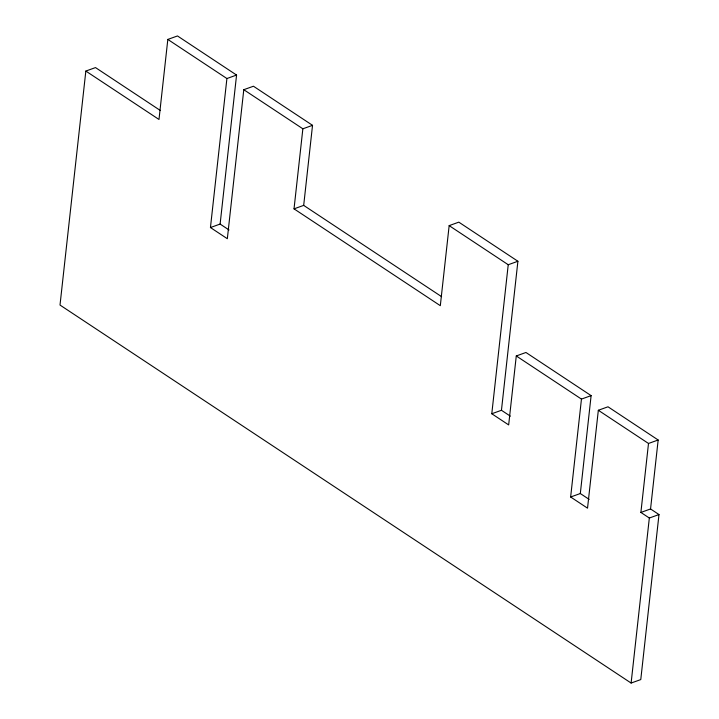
<?xml version="1.0" encoding="UTF-8"?>
<svg xmlns="http://www.w3.org/2000/svg" width="719" height="719" viewBox="0 0 719 719"><rect width="100%" height="100%" fill="white"/><g stroke="black" fill="none" stroke-linecap="round" stroke-linejoin="round"><path stroke-width="1.08" d="M85.84 71.064L60.01 305.054L631.111 683.05L640.773 679.572L658.99 514.552L650.551 508.962L640.89 512.44L648.502 443.47L598.334 410.27L587.531 508.171L570.643 497L581.455 399.099L516.278 355.959L508.666 424.92L491.787 413.749L508.234 264.736L449.159 225.631L440.316 305.683L294.026 208.852L302.861 128.8L243.786 89.704L227.33 238.717L210.451 227.546L226.907 78.533L167.824 39.428L158.989 119.471L85.84 71.064L95.501 67.586L160.319 110.483M229.002 229.945L220.113 224.067L236.569 75.055L177.485 35.95L167.824 39.428M441.601 296.659L303.688 205.382L312.531 125.331L253.448 86.226L243.786 89.704M510.337 416.157L501.449 410.279L517.905 261.258L458.821 222.153L449.159 225.631M589.194 499.408L580.314 493.531L591.117 395.621L525.949 352.481L516.278 355.959M631.111 683.05L649.329 518.022L640.89 512.44M650.551 508.962L658.164 440.001L608.004 406.792L598.334 410.27M226.907 78.533L236.569 75.055M302.861 128.8L312.531 125.331M210.451 227.546L220.113 224.067M294.026 208.852L303.688 205.382M508.234 264.736L517.905 261.258M491.787 413.749L501.449 410.279M581.455 399.099L591.117 395.621M648.502 443.47L658.164 440.001M570.643 497L580.314 493.531M649.329 518.022L658.99 514.552"/></g></svg>
